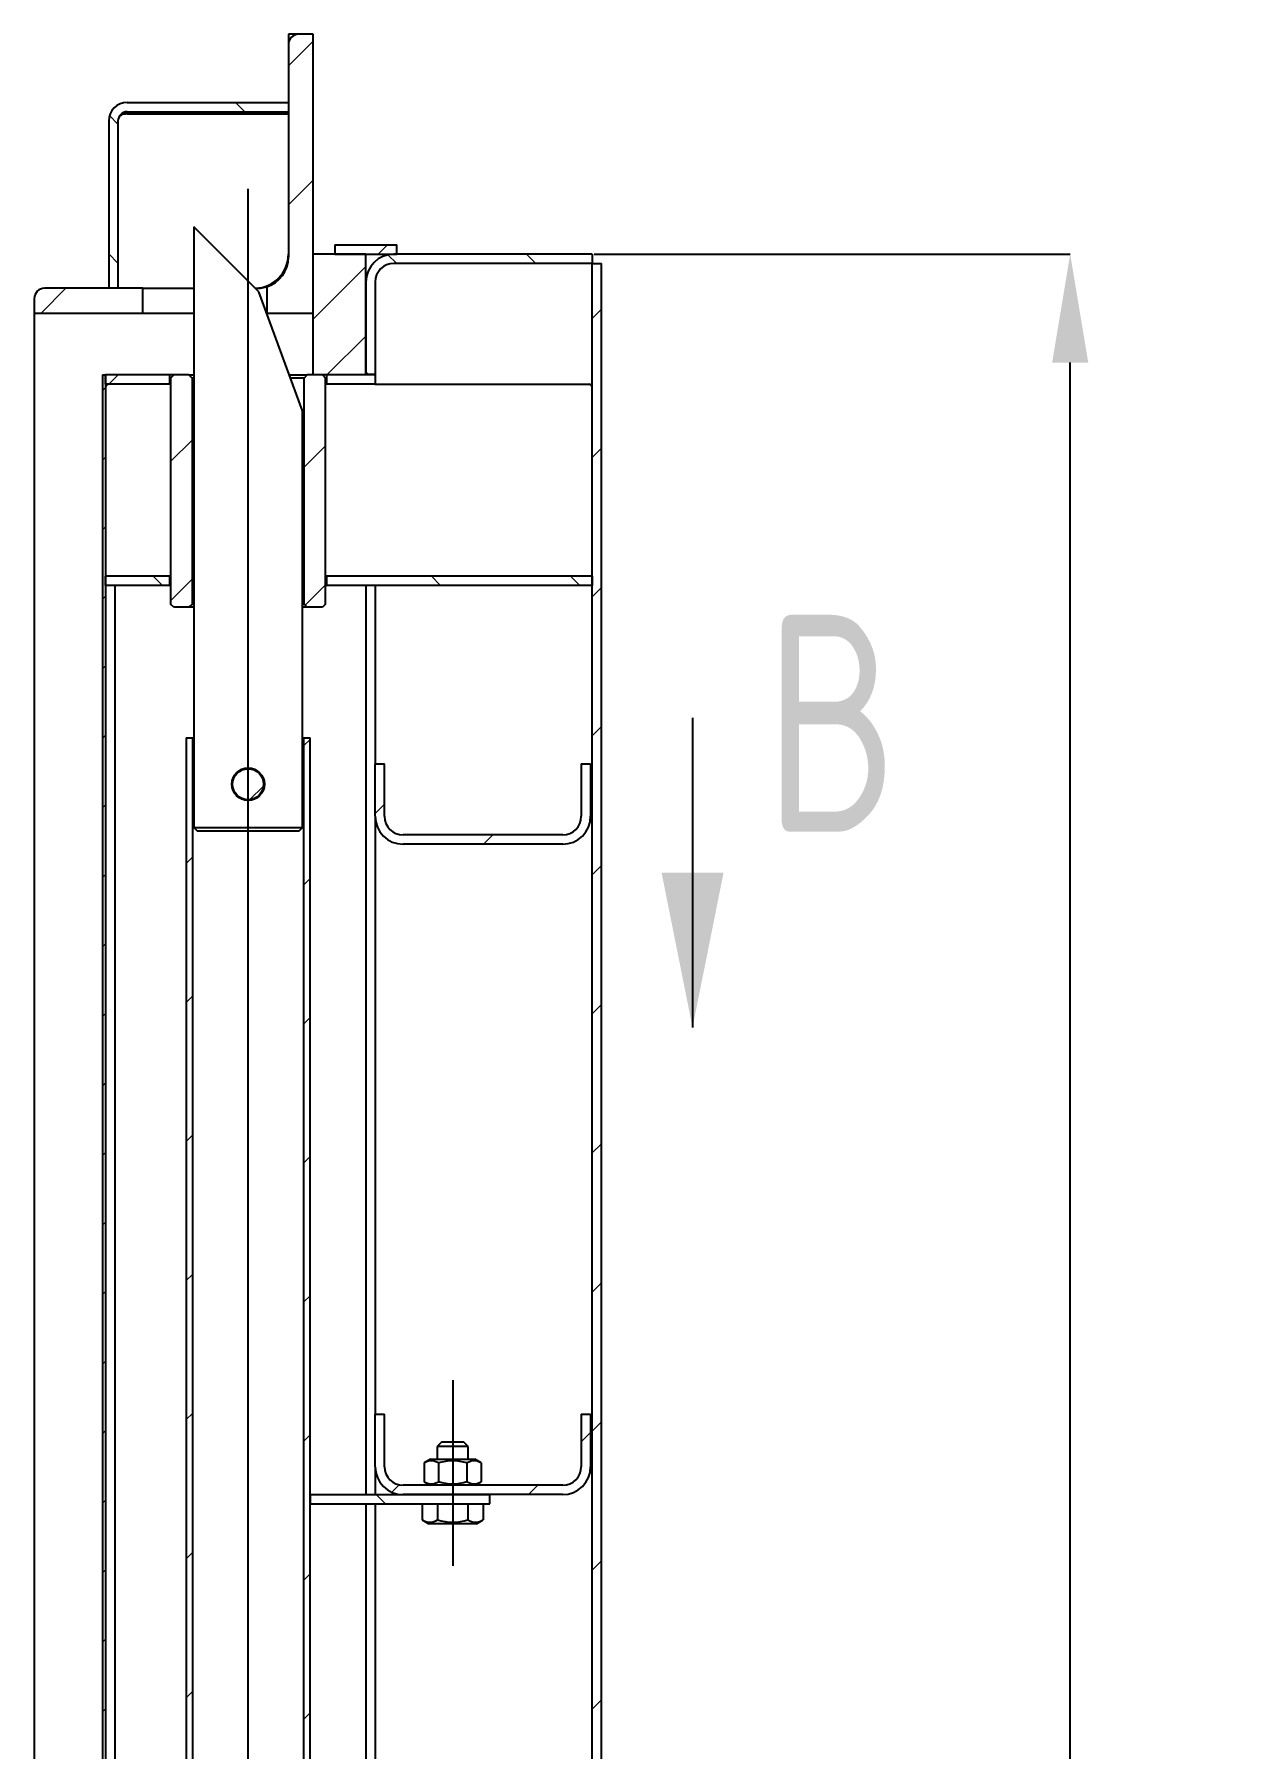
# Model space of a CAD drawing. Header units: millimetres. Extents: x 0 to 594, y 0 to 420.
# Drawn here: x 278.2 to 317.1, y 306.2 to 361.5 of the extents above; entities that cross this region are included whole.
import ezdxf

# ---------------------------------------------------------------- set-up
doc = ezdxf.new("R2010")
doc.units = ezdxf.units.MM
doc.header["$PDSIZE"] = -1
doc.layers.add('FORMAT', color=7, linetype='Continuous')
doc.styles.add('GOST-2.304_Type-B', font='')
doc.styles.add('SLDTEXTSTYLE0', font='TXT', dxfattribs={"width": 0.7, "bigfont": 'bigfont'})
doc.styles.add('SLDTEXTSTYLE1', font='TXT', dxfattribs={"width": 0.7})
doc.styles.get('GOST-2.304_Type-B').set_extended_font_data('GOST Common')
doc.dimstyles.new('SLDDIMSTYLE0', dxfattribs={"dimtxt": 3.5, "dimasz": 3.5, "dimexe": 0, "dimexo": 0.0625, "dimgap": 0.875, "dimtad": 2, "dimdec": 1, "dimlfac": 10, "dimrnd": 1e-09, "dimzin": 12, "dimdsep": 46, "dimtxsty": 'SLDTEXTSTYLE1', "dimsah": 1, "dimcen": 0.09, "dimadec": 0, "dimazin": 3, "dimtfac": 1, "dimtdec": 1, "dimtmove": 0, "dimatfit": 0, "dimfxl": 1, "dimfrac": 2, "dimtolj": 1, "dimtzin": 12, "dimarcsym": 0})

# ---------------------------------------------------------------- blocks, each defined once
blk = doc.blocks.new('SW_HATCH_0')
at = {"color": 0, "linetype": 'Continuous', "lineweight": 18}
for p, q in [((0, 197.566), (-0.8, 196.766)), ((-2.507, 195.583), (-2.207, 195.283)), ((-6.574, 195.159), (-6.3, 194.885)), ((0, 193.076), (-0.8, 192.276)), ((2.397, 190.983), (2.097, 190.683)), ((-6.6, 190.695), (-6.3, 190.395)), ((2.412, 190.663), (2.693, 190.383)), ((6.883, 190.683), (7.183, 190.383)), ((1.7, 190.285), (0, 188.585)), ((-7.983, 189.583), (-8.783, 188.783)), ((9.3, 188.905), (9, 188.605)), ((1.7, 188.04), (0.443, 186.783)), ((-6.293, 186.783), (-6.593, 186.483)), ((1.7, 186.885), (1.778, 186.808)), ((-6.7, 186.376), (-6.8, 186.276)), ((-3.91, 184.675), (-4.6, 183.985)), ((0.4, 184.495), (-0.29, 183.805)), ((9.3, 184.415), (9, 184.115)), ((-6.7, 184.13), (-6.8, 184.03)), ((-6.7, 181.885), (-6.8, 181.785)), ((-5.168, 180.283), (-4.868, 179.983)), ((-3.91, 180.185), (-4.6, 179.495)), ((0.4, 180.005), (-0.256, 179.349)), ((3.812, 180.283), (4.112, 179.983)), ((8.303, 180.283), (8.603, 179.983)), ((9.3, 179.925), (9, 179.625)), ((-6.7, 179.64), (-6.8, 179.54)), ((-6.7, 177.395), (-6.8, 177.295)), ((-6.7, 175.15), (-6.8, 175.05)), ((-0.1, 175.015), (-0.3, 174.815)), ((9.3, 175.435), (9, 175.135)), ((-1.603, 173.512), (-2.042, 173.073)), ((-6.7, 172.905), (-6.8, 172.805)), ((2.3, 172.925), (2, 172.625)), ((5.798, 171.933), (5.498, 171.633)), ((-3.9, 171.215), (-4.1, 171.015)), ((-6.7, 170.66), (-6.8, 170.56)), ((-0.1, 170.525), (-0.3, 170.325)), ((9.3, 170.945), (9, 170.645)), ((-6.7, 168.415), (-6.8, 168.315)), ((-3.9, 166.725), (-4.1, 166.525)), ((-6.7, 166.17), (-6.8, 166.07)), ((9.3, 166.454), (9, 166.154)), ((-0.1, 166.035), (-0.3, 165.835)), ((-6.7, 163.925), (-6.8, 163.825)), ((-3.9, 162.235), (-4.1, 162.035)), ((-6.7, 161.68), (-6.8, 161.58)), ((9.3, 161.964), (9, 161.664)), ((-0.1, 161.545), (-0.3, 161.345)), ((-6.7, 159.435), (-6.8, 159.335)), ((-3.9, 157.745), (-4.1, 157.545)), ((9.3, 157.474), (9, 157.174)), ((-6.7, 157.19), (-6.8, 157.09)), ((-0.1, 157.054), (-0.3, 156.854)), ((-6.7, 154.945), (-6.8, 154.845)), ((-3.9, 153.254), (-4.1, 153.054)), ((9.3, 152.984), (9, 152.684)), ((-6.7, 152.7), (-6.8, 152.6)), ((-0.1, 152.564), (-0.3, 152.364)), ((8.95, 152.634), (8.65, 152.334)), ((2.032, 150.633), (2.332, 150.333)), ((2.772, 150.947), (2.536, 150.71)), ((7.249, 150.933), (6.949, 150.633)), ((-6.7, 150.454), (-6.8, 150.354)), ((-3.9, 148.764), (-4.1, 148.564)), ((9.3, 148.494), (9, 148.194)), ((-6.7, 148.209), (-6.8, 148.109)), ((-0.1, 148.074), (-0.3, 147.874)), ((-6.7, 145.964), (-6.8, 145.864)), ((-3.9, 144.274), (-4.1, 144.074)), ((9.3, 144.004), (9, 143.704)), ((-6.7, 143.719), (-6.8, 143.619)), ((-0.1, 143.584), (-0.3, 143.384))]:
    blk.add_line(p, q, dxfattribs=at)
blk = doc.blocks.new('*D61')
at = {"layer": 'Defpoints', "color": 0, "transparency": 16777216}
for p in [(296.192, 354.405), (311.618, 354.405), (296.192, 170.605)]:
    blk.add_point(p, dxfattribs=at)
at = {"layer": 'FORMAT', "color": 0, "lineweight": -2, "transparency": 16777216}
for p, q in [((296.255, 354.405), (311.618, 354.405)), ((311.618, 174.105), (311.618, 350.905)), ((296.255, 170.605), (311.618, 170.605))]:
    blk.add_line(p, q, dxfattribs=at)
at = {"layer": 'FORMAT', "color": 0, "transparency": 16777216}
for points in [[(311.035, 350.905), (312.201, 350.905), (311.618, 354.405)], [(311.035, 174.105), (312.201, 174.105), (311.618, 170.605)]]:
    blk.add_solid(points, dxfattribs=at)
at = {"layer": 'FORMAT', "color": 0, "transparency": 16777216, "insert": (312.493, 262.505), "char_height": 3.5, "attachment_point": 2, "rotation": 90, "style": 'GOST-2.304_Type-B'}
blk.add_mtext('\\A1;1838*', dxfattribs=at)

msp = doc.modelspace()

# ---------------------------------------------------------------- linework, layer by layer
at = {"layer": 'FORMAT'}
for p, q in [((286.722, 361.505), (286.392, 361.505)), ((286.392, 361.505), (286.392, 361.175)), ((287.192, 361.505), (286.722, 361.505)), ((287.192, 352.505), (287.192, 361.505)), ((286.392, 361.175), (286.392, 354.305)), ((281.192, 359.305), (286.392, 359.305)), ((286.392, 359.305), (286.392, 359.005)), ((280.595, 358.755), (280.592, 358.755)), ((280.592, 358.705), (280.592, 353.305)), ((280.892, 358.705), (280.892, 353.305)), ((281.192, 359.005), (286.392, 359.005)), ((281.192, 358.934), (286.392, 358.934)), ((285.092, 158.43), (285.092, 356.515)), ((283.342, 355.292), (283.342, 335.892)), ((285.442, 353.192), (283.342, 355.292)), ((288.892, 354.405), (287.192, 354.405)), ((287.192, 350.505), (287.192, 354.405)), ((287.892, 354.705), (289.892, 354.705)), ((287.892, 354.705), (287.892, 354.405)), ((287.892, 354.405), (289.892, 354.405)), ((288.892, 350.505), (288.892, 354.405)), ((296.192, 354.405), (289.792, 354.405)), ((289.892, 354.405), (289.892, 354.705)), ((296.192, 354.405), (296.192, 354.105)), ((296.192, 354.105), (289.792, 354.105)), ((296.192, 354.105), (296.492, 354.105)), ((296.192, 264.165), (296.192, 354.105)), ((296.492, 264.165), (296.492, 354.105)), ((281.692, 353.305), (278.522, 353.305)), ((280.892, 353.305), (280.592, 353.305)), ((281.692, 352.505), (281.692, 353.305)), ((281.692, 353.305), (283.342, 353.305)), ((285.329, 353.305), (285.392, 353.305)), ((286.842, 349.345), (285.442, 353.192)), ((285.692, 353.351), (285.692, 352.505)), ((288.892, 353.505), (288.892, 350.53)), ((289.192, 353.505), (289.192, 350.53)), ((278.192, 352.975), (278.192, 352.505)), ((278.192, 352.505), (281.692, 352.505)), ((278.192, 352.505), (278.192, 263.555)), ((281.692, 352.505), (283.342, 352.505)), ((285.692, 352.505), (287.192, 352.505)), ((280.392, 350.505), (280.492, 350.505)), ((280.392, 350.505), (280.392, 264.18)), ((280.492, 350.505), (280.492, 264.18)), ((280.492, 350.205), (280.492, 350.505)), ((282.567, 350.505), (280.492, 350.505)), ((282.567, 350.205), (282.567, 350.505)), ((282.692, 350.505), (282.567, 350.505)), ((282.592, 350.405), (282.692, 350.505)), ((282.592, 350.405), (282.592, 343.105)), ((283.182, 350.505), (282.692, 350.505)), ((283.182, 350.505), (283.282, 350.405)), ((283.182, 350.505), (283.342, 350.505)), ((283.282, 350.405), (283.282, 343.105)), ((283.342, 350.405), (283.282, 350.405)), ((286.42, 350.505), (287.002, 350.505)), ((286.902, 350.405), (286.457, 350.405)), ((286.902, 350.405), (287.002, 350.505)), ((286.902, 343.105), (286.902, 350.405)), ((287.492, 350.505), (287.002, 350.505)), ((288.892, 350.505), (287.192, 350.505)), ((287.492, 350.505), (287.592, 350.405)), ((287.592, 343.105), (287.592, 350.405)), ((287.617, 350.505), (287.617, 350.205)), ((289.192, 350.505), (287.617, 350.505)), ((288.892, 350.53), (289.192, 350.53)), ((289.192, 350.53), (289.192, 350.505)), ((289.192, 350.505), (289.192, 350.205)), ((282.567, 350.205), (280.492, 350.205)), ((282.592, 350.205), (282.567, 350.205)), ((287.617, 350.205), (287.592, 350.205)), ((289.192, 350.205), (287.617, 350.205)), ((289.192, 350.205), (296.092, 350.205)), ((286.842, 335.892), (286.842, 349.345)), ((282.567, 344.005), (280.492, 344.005)), ((280.492, 343.705), (280.492, 344.005)), ((282.567, 343.705), (282.567, 344.005)), ((282.592, 344.005), (282.567, 344.005)), ((287.617, 344.005), (287.592, 344.005)), ((287.617, 344.005), (287.617, 343.705)), ((296.192, 344.005), (287.617, 344.005)), ((296.192, 344.005), (296.192, 343.705)), ((282.567, 343.705), (280.492, 343.705)), ((280.792, 343.705), (280.792, 266.755)), ((282.567, 343.705), (282.592, 343.705)), ((287.592, 343.705), (287.617, 343.705)), ((296.192, 343.705), (287.617, 343.705)), ((288.892, 343.705), (288.892, 314.355)), ((289.192, 343.705), (289.192, 337.955)), ((282.692, 343.005), (282.592, 343.105)), ((283.182, 343.005), (282.692, 343.005)), ((283.282, 343.105), (283.182, 343.005)), ((283.342, 343.005), (283.182, 343.005)), ((283.282, 343.105), (283.342, 343.105)), ((286.842, 343.105), (286.902, 343.105)), ((287.002, 343.005), (286.842, 343.005)), ((287.002, 343.005), (286.902, 343.105)), ((287.492, 343.005), (287.002, 343.005)), ((287.592, 343.105), (287.492, 343.005)), ((299.432, 339.436), (299.432, 329.436)), ((283.092, 338.792), (283.092, 278.792)), ((283.092, 338.792), (283.292, 338.792)), ((283.292, 338.792), (283.292, 278.792)), ((283.292, 338.792), (283.342, 338.792)), ((286.842, 338.792), (286.892, 338.792)), ((286.892, 338.792), (287.092, 338.792)), ((286.892, 278.792), (286.892, 338.792)), ((287.092, 278.792), (287.092, 338.792)), ((289.192, 336.255), (289.192, 337.955)), ((289.192, 337.955), (289.492, 337.955)), ((289.492, 336.255), (289.492, 337.955)), ((295.842, 337.955), (295.842, 336.255)), ((295.842, 337.955), (296.142, 337.955)), ((296.142, 337.955), (296.142, 336.255)), ((289.192, 336.255), (289.192, 316.955)), ((283.342, 335.892), (283.442, 335.792)), ((283.342, 335.892), (286.842, 335.892)), ((283.442, 335.792), (285.092, 335.792)), ((285.092, 335.792), (286.742, 335.792)), ((286.742, 335.792), (286.842, 335.892)), ((295.242, 335.655), (290.092, 335.655)), ((295.242, 335.355), (290.092, 335.355)), ((291.692, 318.055), (291.692, 312.055)), ((289.192, 315.255), (289.192, 316.955)), ((289.192, 316.955), (289.492, 316.955)), ((289.492, 315.255), (289.492, 316.955)), ((295.842, 316.955), (295.842, 315.255)), ((295.842, 316.955), (296.142, 316.955)), ((296.142, 316.955), (296.142, 315.255)), ((291.342, 316.055), (291.192, 315.905)), ((291.192, 315.905), (291.192, 315.495)), ((292.192, 315.905), (291.192, 315.905)), ((291.342, 316.055), (292.042, 316.055)), ((292.192, 315.905), (292.042, 316.055)), ((292.192, 315.495), (292.192, 315.905)), ((289.192, 315.255), (289.192, 314.355)), ((290.972, 315.495), (290.769, 315.377)), ((290.769, 315.377), (290.769, 314.772)), ((290.972, 315.495), (292.052, 315.495)), ((291.231, 315.377), (291.231, 314.772)), ((292.052, 315.495), (292.412, 315.495)), ((292.154, 315.377), (292.154, 314.772)), ((292.616, 315.377), (292.412, 315.495)), ((292.616, 315.377), (292.616, 314.772)), ((295.242, 314.655), (290.092, 314.655)), ((290.769, 314.772), (290.972, 314.655)), ((292.412, 314.655), (292.616, 314.772)), ((287.092, 314.355), (287.092, 314.055)), ((287.092, 314.355), (292.892, 314.355)), ((287.092, 314.055), (292.892, 314.055)), ((288.892, 314.055), (288.892, 293.355)), ((289.192, 314.055), (289.192, 295.955)), ((295.242, 314.355), (290.092, 314.355)), ((290.711, 314.055), (290.711, 313.54)), ((291.202, 314.055), (291.202, 313.54)), ((292.183, 314.055), (292.183, 313.54)), ((292.674, 314.055), (292.674, 313.54)), ((292.892, 314.055), (292.892, 314.355)), ((290.711, 313.54), (290.927, 313.415)), ((292.457, 313.415), (290.927, 313.415)), ((292.457, 313.415), (292.674, 313.54))]:
    msp.add_line(p, q, dxfattribs=at)
at = {"layer": 'FORMAT', "flags": 128}
for points in [[(281.007, 358.935), (281.104, 358.939), (281.131, 358.937)], [(281.128, 358.939), (281.111, 358.939), (281.063, 358.939)]]:
    msp.add_lwpolyline(points, dxfattribs=at)
at = {"layer": 'FORMAT'}
for radius in [0.525, 0.5]:
    msp.add_circle((285.092, 337.292), radius, dxfattribs=at)
for centre, radius, start, end in [((286.722, 361.175), 0.33, 90, 180), ((281.192, 358.705), 0.6, 90, 180), ((281.192, 358.705), 0.3, 90, 180), ((280.596, 358.705), 0.301, 350.4358, 6.6473), ((281.132, 358.702), 0.24, 75.3316, 170.9629), ((285.292, 354.405), 1.1, 271.8896, 0), ((285.392, 354.305), 1, 287.4576, 0), ((289.792, 353.505), 0.9, 90, 180), ((289.792, 353.505), 0.6, 90, 180), ((278.522, 352.975), 0.33, 90, 180), ((285.392, 354.305), 1, 270, 275.7392), ((285.392, 354.305), 1, 275.7392, 287.4576), ((280.592, 350.105), 0.1, 90, 180), ((296.092, 350.105), 0.1, 0, 90), ((290.092, 336.255), 0.9, 180, 270), ((290.092, 336.255), 0.6, 180, 270), ((295.242, 336.255), 0.9, 270, 0), ((295.242, 336.255), 0.6, 270, 0), ((290.092, 315.255), 0.9, 180, 270), ((290.092, 315.255), 0.6, 180, 270), ((291, 315.025), 0.421, 56.7442, 123.2558), ((291.692, 313.894), 1.553, 72.703, 107.297), ((292.385, 315.028), 0.418, 56.4991, 123.5009), ((295.242, 315.255), 0.9, 270, 0), ((295.242, 315.255), 0.6, 270, 0), ((291, 315.124), 0.421, 236.7342, 303.2658), ((291.692, 316.256), 1.553, 252.703, 287.297), ((292.385, 315.121), 0.418, 236.4991, 303.5009), ((290.956, 313.91), 0.445, 236.4991, 303.5009), ((291.692, 315.116), 1.651, 252.703, 287.297), ((292.429, 313.914), 0.448, 236.7754, 303.2246)]:
    msp.add_arc(centre, radius, start, end, dxfattribs=at)
msp.add_solid([(299.432, 329.436), (300.432, 334.436), (298.432, 334.436)], dxfattribs=at)

# ---------------------------------------------------------------- block references
msp.add_blockref('SW_HATCH_0', (287.192, 163.722), dxfattribs=at)

# ---------------------------------------------------------------- texts
at = {"layer": 'FORMAT', "insert": (301.751, 342.761), "char_height": 7, "attachment_point": 1, "style": 'SLDTEXTSTYLE0'}
msp.add_mtext('В', dxfattribs=at)

# ---------------------------------------------------------------- dimensions: what is measured, and where the dimension line sits
at = {"layer": 'FORMAT'}
dim = msp.add_linear_dim(base=(311.618, 354.405), p1=(296.192, 170.605), p2=(296.192, 354.405), angle=90, text='<>*', dimstyle='SLDDIMSTYLE0', override={"dimtxsty": 'GOST-2.304_Type-B'}, dxfattribs=at)
dim.commit()
dim.dimension.update_dxf_attribs({"geometry": '*D61', "text_midpoint": (311.618, 262.505), "dimtype": 160})

doc.saveas('drawing.dxf')
